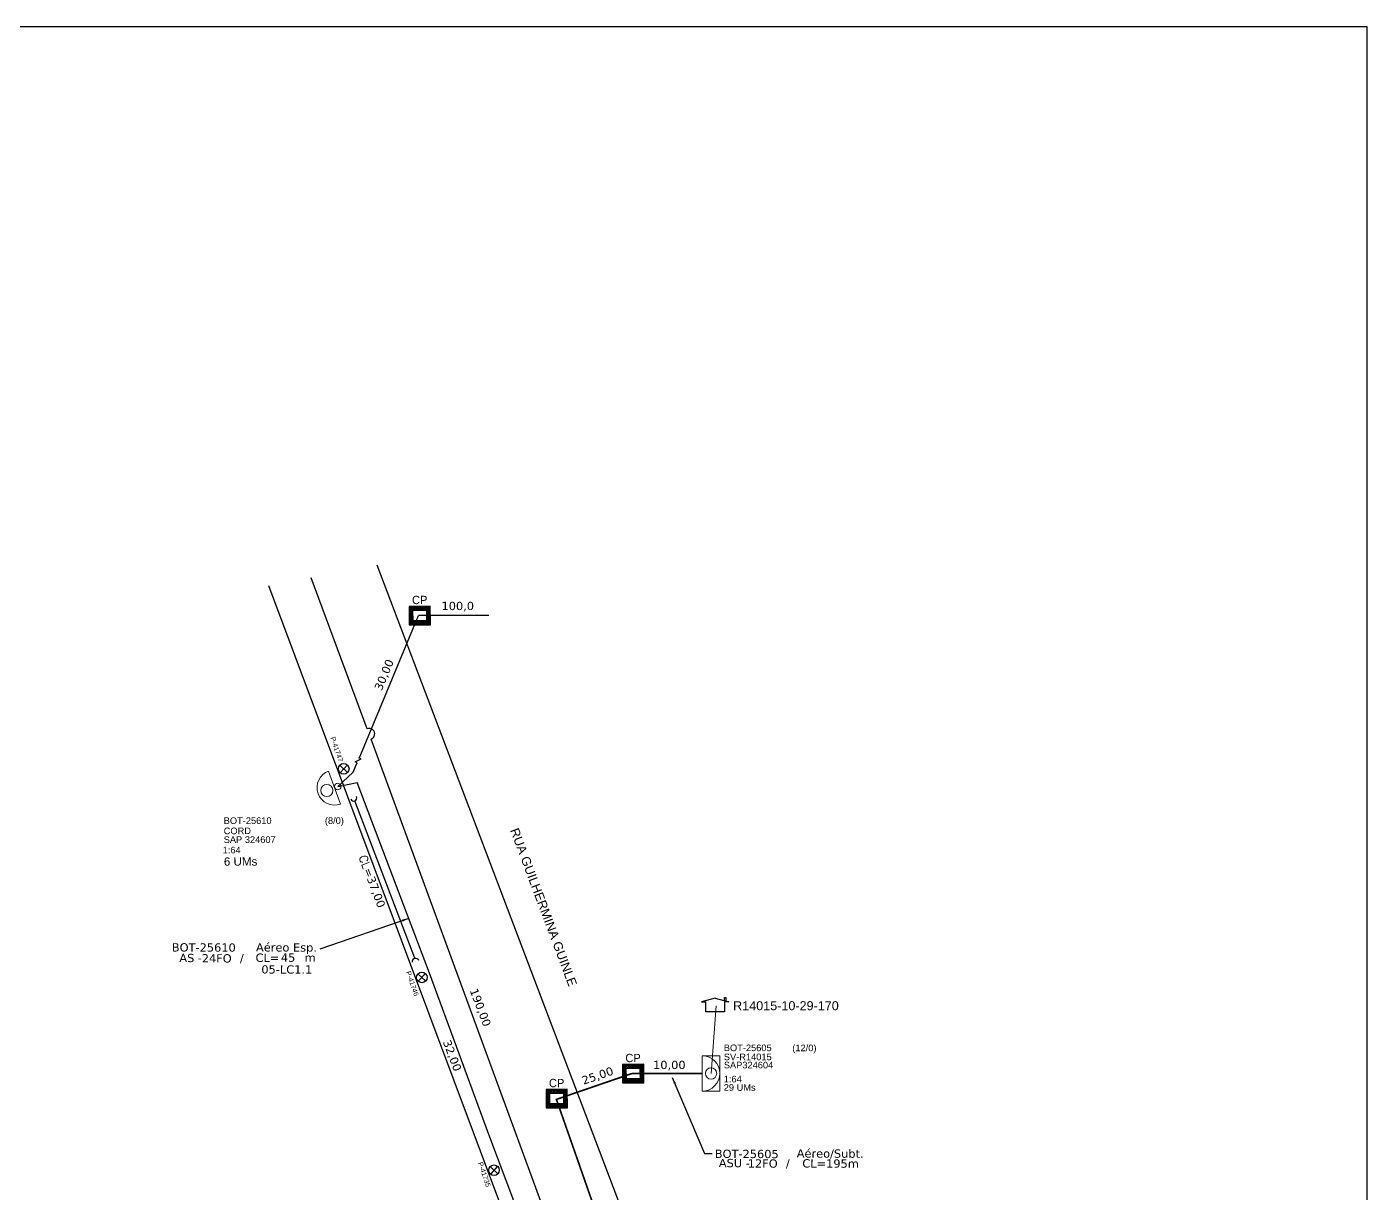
# Model space of a CAD drawing. Header units: millimetres. Extents: x 7 to 846, y 6 to 1250.
# Drawn here: x 539.9 to 845.7, y 983.4 to 1249.6 of the extents above; entities that cross this region are included whole.
import ezdxf
from ezdxf.enums import TextEntityAlignment as Align

# ---------------------------------------------------------------- set-up
doc = ezdxf.new("R2010")
doc.units = ezdxf.units.MM
doc.header["$MEASUREMENT"] = 0
for name, color, linetype in [('10.1-Caixas Subterrâneas', 5, 'Continuous'), ('CAP a instalar', 1, 'Continuous'), ('celulas gpon', 7, 'Continuous'), ('label_cabos', 7, 'Continuous'), ('Legenda', 1, 'Continuous'), ('locais legendas', 7, 'Continuous'), ('QUADRA', 7, 'Continuous'), ('Subida Lateral', 5, 'Continuous'), ('surveys', 7, 'Continuous'), ('surveys legendas', 7, 'Continuous')]:
    doc.layers.add(name, color=color, linetype=linetype)
for name, color, linetype, lineweight in [("20.0-LEGENDA DOS CDO'S", 1, 'Continuous', 0), ('20.1-CDO_INTERIOR', 1, 'Continuous', 0), ('20.2-CDO_POSTE', 1, 'Continuous', 5), ('20.6-CORDOALHA_SUPORTE', 7, 'Continuous', 25), ('CORDOALHA_SUPORTE', 7, 'Continuous', 25), ('Segmento Logradouro Texto', 7, 'Continuous', 0)]:
    doc.layers.add(name, color=color, linetype=linetype, lineweight=lineweight)
doc.layers.add('DROP DE CLIENTE', color=140, linetype='Continuous', plot=False)
doc.layers.add('EXTRA', color=50, linetype='Continuous', plot=False)
doc.styles.add('ARIAL', font='arial.ttf')
doc.styles.add('DIGICADE', font='arial.ttf')
doc.styles.add('ROMANS', font='romans')
doc.styles.add('siredit', font='verdana.ttf')
doc.linetypes.add('FENCELINE1', pattern='A,0.25,-0.1,[133,ltypeshp.shx,S=0.1,R=0,X=-0.1,Y=0],-0.1,1', length=1.45)
doc.dimstyles.new('ISO-25', dxfattribs={"dimtxt": 2.5, "dimasz": 2.5, "dimexe": 1.25, "dimexo": 0.625, "dimtad": 1, "dimtxsty": 'Standard', "dimcen": 2.5, "dimadec": 0, "dimazin": 0, "dimtfac": 1, "dimtmove": 0, "dimatfit": 3, "dimfxl": 0, "dimarcsym": 0})

# ---------------------------------------------------------------- blocks, each defined once
blk = doc.blocks.new('SURVEY_SURVEY')
for p, q in [((0, 0.0000152), (-0.0000151, 0.0000108)), ((0, 0.0000152), (0.0000151, 0.0000108)), ((0.0000101, 0.0000159), (0.0000117, 0.0000159)), ((0.0000101, 0.0000123), (0.0000101, 0.0000159)), ((0.0000117, 0.0000159), (0.0000117, 0.0000119)), ((-0.0000151, 0.0000108), (-0.0000104, 0.0000108)), ((-0.0000103, 0), (-0.0000103, 0.0000108)), ((0.0000103, 0), (-0.0000103, 0)), ((0.0000151, 0.0000108), (0.0000103, 0.0000108)), ((0.0000103, 0.0000108), (0.0000103, 0))]:
    blk.add_line(p, q)
blk = doc.blocks.new('Inst CDOE-8 CAIXA DIST OPT CDOE 48F_8D C_SPL OPTAP')
at = {"layer": "20.0-LEGENDA DOS CDO'S", "color": 0}
for tag, p, style, flags in [('ID_ATIVIDADE', (0.12, 6.47), 'ARIAL', 3), ('FATOR', (7.92, 6.47), 'ARIAL', 1), ('QTDE', (0.23, -0.97), 'DIGICADE', 3)]:
    blk.add_attdef(tag, p, '', height=0.8, rotation=0.118, dxfattribs=dict(at, style=style, flags=flags))
at = {"layer": "20.0-LEGENDA DOS CDO'S", "color": 0, "style": 'ARIAL'}
for tag, p, height in [('FID', (0.12, 5.25), 0.8), ('SAP', (0.12, 2.96), 0.8), ('CORDOALHA', (0.12, 4.02), 0.8), ('1:XX', (-0.01, 1.7), 0.8), ('UMS', (0.14, 0.22), 1)]:
    blk.add_attdef(tag, p, '', height=height, rotation=0.118, dxfattribs=at)
blk.add_attdef('FIBRAS_UTILIZADAS', text='', height=0.8, rotation=0.118, dxfattribs=at).set_placement((13.48, 5.26), align=Align.CENTER)
blk = doc.blocks.new('*X8')
at = {"color": 0, "linetype": 'Continuous'}
for p, q in [((-1.25, 0.34099), (-0.49099, 1.1)), ((-1.25, 0.517767), (-0.667767, 1.1)), ((-1.25, 0.694544), (-0.844544, 1.1)), ((-1.25, 0.87132), (-1.02132, 1.1)), ((-1.25, 1.048097), (-1.198097, 1.1)), ((-1.25, 0.164214), (-0.8035, 0.610714)), ((-1.25, -0.012563), (-0.8035, 0.433937)), ((-1.25, -0.18934), (-0.8035, 0.25716)), ((-1.25, -0.366117), (-0.8035, 0.080383)), ((-0.789214, 0.625), (-0.314214, 1.1)), ((-0.612437, 0.625), (-0.137437, 1.1)), ((-0.43566, 0.625), (0.03934, 1.1)), ((-0.258883, 0.625), (0.216117, 1.1)), ((-0.082107, 0.625), (0.392893, 1.1)), ((0.09467, 0.625), (0.56967, 1.1)), ((0.271447, 0.625), (0.746447, 1.1)), ((0.448223, 0.625), (0.923223, 1.1)), ((0.625, 0.625), (1.1, 1.1)), ((0.801777, 0.625), (1.25, 1.073223)), ((0.8035, 0.449947), (1.25, 0.896447)), ((0.8035, 0.27317), (1.25, 0.71967)), ((0.8035, 0.096393), (1.25, 0.542893)), ((0.8035, -0.080383), (1.25, 0.366117)), ((0.8035, -0.25716), (1.25, 0.18934)), ((0.8035, -0.433937), (1.25, 0.012563)), ((-1.25, -0.542893), (-0.8035, -0.096393)), ((-1.25, -0.71967), (-0.8035, -0.27317)), ((-1.25, -0.896447), (-0.8035, -0.449947)), ((-1.25, -1.073223), (-0.801777, -0.625)), ((-1.1, -1.1), (-0.625, -0.625)), ((-0.923223, -1.1), (-0.448223, -0.625)), ((-0.746447, -1.1), (-0.271447, -0.625)), ((-0.56967, -1.1), (-0.09467, -0.625)), ((-0.392893, -1.1), (0.082107, -0.625)), ((-0.216117, -1.1), (0.258883, -0.625)), ((-0.03934, -1.1), (0.43566, -0.625)), ((0.137437, -1.1), (0.612437, -0.625)), ((0.314214, -1.1), (0.789214, -0.625)), ((0.49099, -1.1), (1.25, -0.34099)), ((0.667767, -1.1), (1.25, -0.517767)), ((0.8035, -0.610714), (1.25, -0.164214)), ((0.844544, -1.1), (1.25, -0.694544)), ((1.02132, -1.1), (1.25, -0.87132)), ((1.198097, -1.1), (1.25, -1.048097))]:
    blk.add_line(p, q, dxfattribs=at)
blk = doc.blocks.new('*U5')
at = {"color": 0}
blk.add_line((2.14, -0.58), (-2.1, -0.68), dxfattribs=at)
for centre, radius in [((0, 0.38), 0.733), ((0.03, -1.03), 0.393)]:
    blk.add_circle(centre, radius, dxfattribs=at)
blk.add_arc((0.02, -0.63), 2.12, 1.3782, 181.3782, dxfattribs=at)
blk = doc.blocks.new('LEGENDA DOS CABOS')
at = {"layer": 'EXTRA', "color": 0, "style": 'siredit'}
for tag, p in [('ID', (4.6, 0.97)), ('XX', (9.03, 0.97))]:
    blk.add_attdef(tag, text='', height=0.48, rotation=359.69, dxfattribs=at).set_placement(p, align=Align.MIDDLE_CENTER)
at = {"layer": 'Legenda', "color": 0, "style": 'siredit'}
for tag, p in [('TIPO_CABO', (1.31, 0)), ('CABO', (4.69, -0.05)), ('/', (6.81, -0.05)), ('METROS', (10.03, -0.05))]:
    blk.add_attdef(tag, text='', height=0.8, rotation=359.69, dxfattribs=at).set_placement(p, align=Align.MIDDLE_CENTER)
blk = doc.blocks.new('Inst CORD ALUMINIO 4.8 MM 3F(sem recursos)')
at = {"layer": '20.6-CORDOALHA_SUPORTE', "color": 0, "lineweight": 0, "style": 'ROMANS'}
blk.add_attdef('LANCE', text='', height=1, dxfattribs=at).set_placement((-0.54, -2.21), align=Align.RIGHT)
at = {"layer": '20.6-CORDOALHA_SUPORTE', "color": 0, "style": 'siredit'}
blk.add_attdef('QTDE', (-0.54, -2.21), '', height=1, rotation=359.69, dxfattribs=at)
at = {"layer": '20.6-CORDOALHA_SUPORTE', "color": 0, "lineweight": 0, "style": 'ROMANS'}
for tag, p, flags in [('FATOR', (-5.2, -4.44), 3), ('ID_ATIVIDADE', (-5.2, -6.67), 3), ('FID', (-5.2, -8.9), 1)]:
    blk.add_attdef(tag, p, '', height=1, dxfattribs=dict(at, flags=flags))
blk = doc.blocks.new('Inst CB ESP CFOA-SM-AS-80-TS-24')
at = {"layer": 'label_cabos', "color": 0, "style": 'siredit'}
for tag, flags, p in [('ID_ATIVIDADE', 3, (1.31, 2.67)), ('FATOR', 1, (11.56, 2.55))]:
    blk.add_attdef(tag, text='', height=1, rotation=359.69, dxfattribs=dict(at, flags=flags)).set_placement(p, align=Align.MIDDLE_CENTER)
for tag, p in [('DESTINO_CABO', (3.13, 1.26)), ('TIPO_CABO', (13.11, 1.24)), ('TIPO_CABO', (1.76, 0)), ('CABO', (4.69, -0.05)), ('/', (7.71, -0.05)), ('LANCE', (10.81, 0)), ('UND', (15.96, 0)), ('FID', (13.15, -1.41))]:
    blk.add_attdef(tag, text='', height=1, rotation=359.69, dxfattribs=at).set_placement(p, align=Align.MIDDLE_CENTER)
blk.add_attdef('QTDE', (12.43, -0.47), '', height=1, rotation=359.69, dxfattribs=at)

msp = doc.modelspace()

# ---------------------------------------------------------------- linework, layer by layer
at = {"color": 1}
for p, q in [((611.28, 1081.09), (613.05, 1079.44)), ((613, 1081.15), (611.34, 1079.38)), ((629.1, 1033.5), (630.87, 1031.84)), ((630.82, 1033.56), (629.16, 1031.78)), ((645.57, 989.51), (647.35, 987.85)), ((647.29, 989.57), (645.63, 987.8))]:
    msp.add_line(p, q, dxfattribs=at)
msp.add_lwpolyline([(7.11, 655.57), (845.67, 655.57), (845.67, 1249.57), (7.11, 1249.57), (7.11, 655.57)])
for centre in [(612.17, 1080.26), (629.99, 1032.67), (646.46, 988.68)]:
    msp.add_circle(centre, 1.21, dxfattribs=at)
at = {"layer": '10.1-Caixas Subterrâneas', "color": 30, "linetype": 'Continuous'}
for p, q in [((631.93, 1117.38), (627.09, 1117.34)), ((627.09, 1117.34), (627.12, 1113.09)), ((627.96, 1116.43), (631.07, 1116.45)), ((627.96, 1116.43), (627.96, 1116.43)), ((627.98, 1114.01), (627.96, 1116.43)), ((631.07, 1116.45), (631.09, 1114.04)), ((631.96, 1113.12), (631.93, 1117.38)), ((627.12, 1113.09), (631.96, 1113.12)), ((631.09, 1114.04), (627.98, 1114.01)), ((680.61, 1012.88), (675.77, 1012.84)), ((675.77, 1012.84), (675.8, 1008.59)), ((680.64, 1008.62), (680.61, 1012.88)), ((676.64, 1011.93), (679.75, 1011.95)), ((676.64, 1011.93), (676.64, 1011.93)), ((676.66, 1009.51), (676.64, 1011.93)), ((679.77, 1009.53), (676.66, 1009.51)), ((679.75, 1011.95), (679.77, 1009.53)), ((663.17, 1007.17), (658.33, 1007.13)), ((658.33, 1007.13), (658.36, 1002.88)), ((659.2, 1006.22), (662.31, 1006.24)), ((659.2, 1006.22), (659.2, 1006.22)), ((659.22, 1003.8), (659.2, 1006.22)), ((662.31, 1006.24), (662.33, 1003.82)), ((663.2, 1002.91), (663.17, 1007.17)), ((675.8, 1008.59), (680.64, 1008.62)), ((662.33, 1003.82), (659.22, 1003.8)), ((658.36, 1002.88), (663.2, 1002.91))]:
    msp.add_line(p, q, dxfattribs=at)
at = {"layer": '20.1-CDO_INTERIOR', "color": 1, "lineweight": 18}
msp.add_lwpolyline([(697.97, 1006.74), (697.98, 1014.77), (693.96, 1014.78), (693.96, 1006.74)], close=True, dxfattribs=at)
msp.add_circle((695.97, 1010.76), 1.29, dxfattribs=at)
msp.add_arc((693.96, 1010.76), 4.02, 269.9724, 89.9724, dxfattribs=at)
at = {"layer": 'CAP a instalar', "color": 8, "ltscale": 5}
for points in [[(617.54, 1089.38), (604.72, 1123.88)], [(616.05, 1083.57), (629.27, 1115.26)], [(645.28, 1115.26), (629.27, 1115.26)], [(703.51, 855.17), (618.42, 1087.02)], [(610.8, 1076.25), (614.35, 1079.51)], [(614.35, 1079.51), (614.88, 1080.78)]]:
    msp.add_lwpolyline(points, dxfattribs=at)
msp.add_lwpolyline([(618.42, 1087.02, 1), (617.54, 1089.38)], format="xyb", dxfattribs=at)
at = {"layer": 'CAP a instalar', "color": 7, "linetype": 'FENCELINE1', "ltscale": 3}
for points in [[(610.8, 1076.25), (615.26, 1077.11)], [(704.26, 841.31), (680.81, 902.91), (662.59, 950.83), (645.3, 996.85), (631.73, 1033.68), (615.26, 1077.11)]]:
    msp.add_lwpolyline(points, dxfattribs=at)
at = {"layer": 'CAP a instalar', "ltscale": 5, "const_width": 0.378}
for points in [[(690.02, 921.01), (660.7, 1004.84), (677.95, 1010.76)], [(693.96, 1010.76), (677.95, 1010.76)]]:
    msp.add_lwpolyline(points, dxfattribs=at)
at = {"layer": 'CORDOALHA_SUPORTE', "ltscale": 5}
for points in [[(613.78, 1073.34, 1), (615.1, 1073.92)], [(627.89, 1036.14, -1), (629.27, 1036.59)]]:
    msp.add_lwpolyline(points, format="xyb", dxfattribs=at)
msp.add_lwpolyline([(628.36, 1037.05), (614.73, 1072.97)], dxfattribs=at)
at = {"layer": 'DROP DE CLIENTE', "lineweight": 0}
msp.add_lwpolyline([(695.97, 1010.76), (697.13, 1026.18)], dxfattribs=at)
at = {"layer": 'QUADRA', "color": 151}
for points in [[(619.73, 1126.83), (674.4, 982.73), (760.47, 744)], [(619.73, 1126.83), (674.4, 982.73), (760.47, 744)], [(737.74, 735.62), (718.24, 792.86), (712.11, 811.89), (649.4, 976.98), (595.1, 1121.98)]]:
    msp.add_lwpolyline(points, dxfattribs=at)
at = {"layer": 'Subida Lateral', "color": 5}
msp.add_lwpolyline([(614.88, 1080.78), (615.24, 1081.65), (614.76, 1081.85), (616.19, 1082.54), (615.69, 1082.72), (616.05, 1083.57)], dxfattribs=at)

# ---------------------------------------------------------------- block references
at = {"color": 0, "lineweight": 0, "xscale": 1.889945540686787, "yscale": 1.889945540686787, "zscale": 1.889945540686787, "rotation": 290.773760915018}
msp.add_blockref('Inst CORD ALUMINIO 4.8 MM 3F(sem recursos)', (621.67, 1055.84), dxfattribs=at).add_auto_attribs({'QTDE': '37,00', 'LANCE': 'CL='})
at = {"color": 2, "lineweight": 0}
ref = msp.add_blockref('Inst CB ESP CFOA-SM-AS-80-TS-24', (574.34, 1037.11), dxfattribs=dict(at, xscale=1.889945540686789, yscale=1.889945540686787, zscale=1.889945540686787, rotation=0.1315642785740552))
ref.add_attrib('DESTINO_CABO', 'BOT-25610', dxfattribs={"layer": 'label_cabos', "color": 0, "height": 1.89, "rotation": 359.8216, "style": 'siredit'}).set_placement((580.25, 1039.51), align=Align.MIDDLE_CENTER)
ref.add_attrib('TIPO_CABO', 'Aéreo Esp.', dxfattribs={"layer": 'label_cabos', "color": 0, "height": 1.89, "rotation": 359.8216, "style": 'siredit'}).set_placement((599.11, 1039.52), align=Align.MIDDLE_CENTER)
ref.add_attrib('CABO', '24FO', dxfattribs={"layer": 'label_cabos', "color": 0, "height": 1.89, "rotation": 359.8216, "style": 'siredit'}).set_placement((583.2, 1037.03), align=Align.MIDDLE_CENTER)
ref.add_attrib('/', '/', dxfattribs={"layer": 'label_cabos', "color": 0, "height": 1.89, "rotation": 359.8216, "style": 'siredit'}).set_placement((588.92, 1037.04), align=Align.MIDDLE_CENTER)
ref.add_attrib('TIPO_CABO', 'AS - ', dxfattribs={"layer": 'label_cabos', "color": 0, "height": 1.89, "rotation": 359.8216, "style": 'siredit'}).set_placement((577.67, 1037.11), align=Align.MIDDLE_CENTER)
ref.add_attrib('FID', '05-LC1.1', dxfattribs={"layer": 'label_cabos', "color": 0, "height": 1.89, "rotation": 359.8216, "style": 'siredit'}).set_placement((599.19, 1034.49), align=Align.MIDDLE_CENTER)
ref.add_attrib('LANCE', 'CL=', dxfattribs={"layer": 'label_cabos', "color": 0, "height": 1.89, "rotation": 359.8216, "style": 'siredit'}).set_placement((594.77, 1037.16), align=Align.MIDDLE_CENTER)
ref.add_attrib('QTDE', '45', (597.83, 1036.26), dxfattribs={"layer": 'label_cabos', "color": 0, "height": 1.89, "rotation": 359.8216, "style": 'siredit'})
ref.add_attrib('UND', 'm', dxfattribs={"layer": 'label_cabos', "color": 0, "height": 1.89, "rotation": 359.8216, "style": 'siredit'}).set_placement((604.51, 1037.18), align=Align.MIDDLE_CENTER)
at = {"color": 1, "lineweight": 0}
ref = msp.add_blockref('LEGENDA DOS CABOS', (696.11, 989.33), dxfattribs=dict(at, xscale=1.889945540686787, yscale=1.889945540686787, zscale=1.889945540686787))
ref.add_attrib('ID', 'BOT-25605', dxfattribs={"layer": 'label_cabos', "color": 0, "height": 1.89, "rotation": 359.69, "style": 'siredit'}).set_placement((704.12, 992.41), align=Align.MIDDLE_CENTER)
ref.add_attrib('CABO', '12FO', dxfattribs={"layer": 'label_cabos', "color": 0, "height": 1.89, "rotation": 359.69, "style": 'siredit'}).set_placement((707.76, 990.22), align=Align.MIDDLE_CENTER)
ref.add_attrib('METROS', 'CL=195m', dxfattribs={"layer": 'label_cabos', "color": 0, "height": 1.89, "rotation": 359.69, "style": 'siredit'}).set_placement((723.25, 990.22), align=Align.MIDDLE_CENTER)
ref.add_attrib('XX', 'Aéreo/Subt.', dxfattribs={"layer": 'label_cabos', "color": 0, "height": 1.8899, "rotation": 359.69, "style": 'siredit'}).set_placement((723.15, 992.49), align=Align.MIDDLE_CENTER)
ref.add_attrib('/', '/', dxfattribs={"layer": 'label_cabos', "color": 0, "height": 1.89, "rotation": 359.69, "style": 'siredit'}).set_placement((713.48, 990.22), align=Align.MIDDLE_CENTER)
ref.add_attrib('TIPO_CABO', 'ASU -', dxfattribs={"layer": 'label_cabos', "color": 0, "height": 1.89, "rotation": 359.69, "style": 'siredit'}).set_placement((701.29, 990.31), align=Align.MIDDLE_CENTER)
at = {"layer": '10.1-Caixas Subterrâneas', "color": 30, "linetype": 'Continuous', "xscale": 1.93401939916003, "yscale": 1.934019399160022, "zscale": 3.868038798320048, "rotation": 180.4029588641661}
for p in [(629.52, 1115.23), (678.2, 1010.73), (660.76, 1005.02)]:
    msp.add_blockref('*X8', p, dxfattribs=at)
at = {"layer": "20.0-LEGENDA DOS CDO'S", "color": 7, "lineweight": 0, "xscale": 1.889945540686787, "yscale": 1.889945540686787, "zscale": 1.889945540686787}
msp.add_blockref('Inst CDOE-8 CAIXA DIST OPT CDOE 48F_8D C_SPL OPTAP', (584.57, 1057.75), dxfattribs=at).add_auto_attribs({'FID': 'BOT-25610', 'CORDOALHA': 'CORD', 'SAP': 'SAP 324607', '1:XX': '1:64', 'UMS': '6 UMs', 'FIBRAS_UTILIZADAS': '(8/0)'})
at = {"layer": '20.2-CDO_POSTE', "color": 7, "xscale": -1.889945540686787, "yscale": 1.889945540686787, "zscale": 1.889945540686787, "rotation": 111.2177414102885}
msp.add_blockref('*U5', (608.97, 1075.6), dxfattribs=at)
at = {"layer": 'surveys', "color": 255, "xscale": 205585.1795015948, "yscale": 205585.1795967775, "zscale": 205585.1795120832}
msp.add_blockref('SURVEY_SURVEY', (696.94, 1024.85), dxfattribs=at)

# ---------------------------------------------------------------- texts
at = {"layer": "20.0-LEGENDA DOS CDO'S", "color": 1, "style": 'ARIAL'}
for s, p in [('SV-R14015', (698.89, 1013.78)), ('BOT-25605', (698.89, 1015.85)), ('SAP324604 ', (698.89, 1011.92)), ('1:64', (698.88, 1008.72)), ('29 UMs', (698.87, 1006.8))]:
    msp.add_text(s, height=1.512, rotation=359.9724, dxfattribs=at).set_placement(p)
msp.add_text('             (12/0)', height=1.512, rotation=359.9724, dxfattribs=at).set_placement((713.46, 1015.84), align=Align.CENTER)
at = {"layer": 'celulas gpon', "style": 'siredit'}
for s, p in [('100,0', (634.48, 1116.49)), ('10,00', (682.75, 1011.77))]:
    msp.add_text(s, height=1.89, dxfattribs=at).set_placement(p)
for s, rotation, p in [('30,00', 67.3544, (620.8, 1097.92)), ('190,00', 290.7987, (640.89, 1029.73)), ('32,00', 290.7987, (634.75, 1017.98)), ('25,00', 18.9728, (666.88, 1008.17))]:
    msp.add_text(s, height=1.89, rotation=rotation, dxfattribs=at).set_placement(p)
at = {"layer": 'locais legendas', "color": 30}
for p in [(627.75, 1117.85), (676.43, 1013.34), (658.99, 1007.63)]:
    msp.add_text('CP', height=1.89, dxfattribs=at).set_placement(p)
at = {"layer": 'locais legendas', "color": 10}
for s, p in [('P-41747', (609.1, 1087.35)), ('P-41746', (626.35, 1033.88)), ('P-41735', (642.78, 990.34))]:
    msp.add_text(s, height=1.134, rotation=288.8112, dxfattribs=at).set_placement(p)
at = {"layer": 'Segmento Logradouro Texto', "color": 5, "linetype": 'Continuous', "insert": (652.03, 1066.99), "char_height": 2.0559, "width": 38.8719, "attachment_point": 1, "rotation": 290.5287, "style": 'DIGICADE'}
msp.add_mtext('\\fArial|b0|i0|c0|p34;\\W1.0000000000;\\T1.0000000000;\\o\\lRUA GUILHERMINA GUINLE', dxfattribs=at)
at = {"layer": 'surveys legendas', "color": 0, "style": 'ARIAL'}
msp.add_text('R14015-10-29-170', height=2.0559, dxfattribs=at).set_placement((701.01, 1025.19))

# ---------------------------------------------------------------- leaders
at = {"color": 2, "lineweight": 0}
msp.add_leader([(627.01, 1046.15), (606.71, 1039.11)], dimstyle='ISO-25', override={"dimasz": 1.5, "dimtad": 0}, dxfattribs=at)
at = {"color": 1, "lineweight": 0}
msp.add_leader([(687.14, 1009.86), (694.48, 992.51), (696.21, 992.51)], dimstyle='ISO-25', override={"dimasz": 1.5, "dimtad": 0}, dxfattribs=at)

doc.saveas('drawing.dxf')
